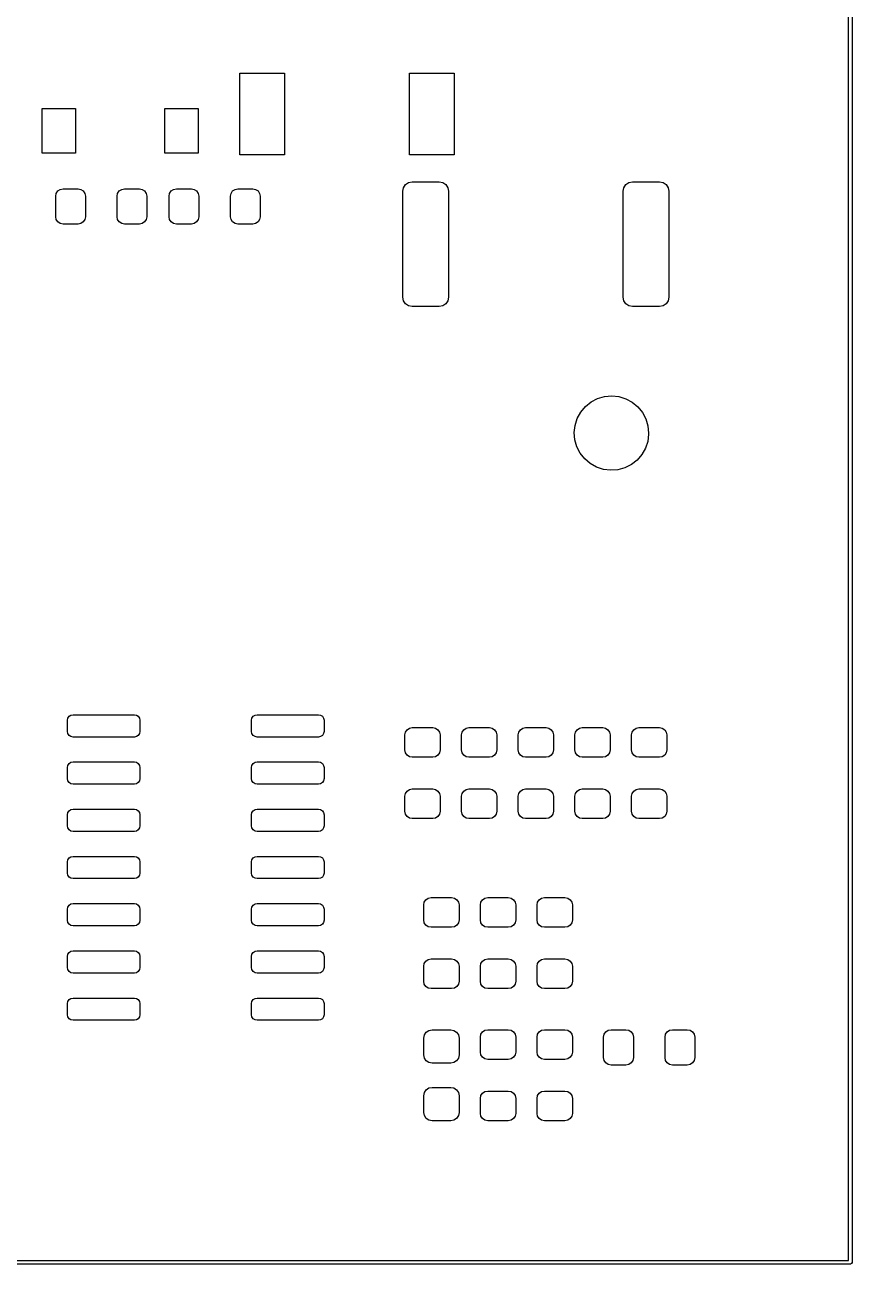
# Model space of a CAD drawing. Extents: x 70 to 170, y -130 to -60.
# Drawn here: x 147.8 to 170.05, y -130.05 to -96.71 of the extents above; entities that cross this region are included whole.
import ezdxf

# ---------------------------------------------------------------- set-up
doc = ezdxf.new("R2010")
doc.units = 0
doc.layers.add('BLACK', color=7, linetype='CONTINUOUS')

msp = doc.modelspace()

# ---------------------------------------------------------------- linework, layer by layer
at = {"layer": 'BLACK', "linetype": 'CONTINUOUS'}
for p, q in [((170.05, -60), (170.05, -130)), ((169.95, -129.95), (169.95, -60.05)), ((153.585, -100.213), (153.585, -98.013)), ((153.585, -98.013), (154.785, -98.013)), ((154.785, -98.013), (154.785, -100.213)), ((158.145, -100.213), (158.145, -98.013)), ((158.145, -98.013), (159.345, -98.013)), ((159.345, -98.013), (159.345, -100.213)), ((148.268, -100.168), (148.268, -98.968)), ((148.268, -98.968), (149.168, -98.968)), ((149.168, -98.968), (149.168, -100.168)), ((151.568, -100.168), (151.568, -98.968)), ((151.568, -98.968), (152.468, -98.968)), ((152.468, -98.968), (152.468, -100.168)), ((149.168, -100.168), (148.268, -100.168)), ((152.468, -100.168), (151.568, -100.168)), ((154.785, -100.213), (153.585, -100.213)), ((159.345, -100.213), (158.145, -100.213)), ((158.042, -101.014), (158.123, -100.96)), ((158.123, -100.96), (158.219, -100.941)), ((158.219, -100.941), (158.944, -100.941)), ((158.944, -100.941), (159.04, -100.96)), ((159.04, -100.96), (159.121, -101.014)), ((163.967, -101.014), (164.048, -100.96)), ((164.048, -100.96), (164.144, -100.941)), ((164.144, -100.941), (164.869, -100.941)), ((164.869, -100.941), (164.965, -100.96)), ((164.965, -100.96), (165.046, -101.014)), ((148.635, -101.325), (148.65, -101.248)), ((148.635, -101.875), (148.635, -101.325)), ((148.65, -101.248), (148.694, -101.184)), ((148.694, -101.184), (148.758, -101.14)), ((148.758, -101.14), (148.835, -101.125)), ((148.835, -101.125), (149.235, -101.125)), ((149.235, -101.125), (149.312, -101.14)), ((149.312, -101.14), (149.376, -101.184)), ((149.376, -101.184), (149.42, -101.248)), ((149.42, -101.248), (149.435, -101.325)), ((149.435, -101.325), (149.435, -101.875)), ((150.285, -101.325), (150.3, -101.248)), ((150.285, -101.875), (150.285, -101.325)), ((150.3, -101.248), (150.344, -101.184)), ((150.344, -101.184), (150.408, -101.14)), ((150.408, -101.14), (150.485, -101.125)), ((150.485, -101.125), (150.885, -101.125)), ((150.885, -101.125), (150.962, -101.14)), ((150.962, -101.14), (151.026, -101.184)), ((151.026, -101.184), (151.07, -101.248)), ((151.07, -101.248), (151.085, -101.325)), ((151.085, -101.325), (151.085, -101.875)), ((151.683, -101.325), (151.698, -101.248)), ((151.683, -101.875), (151.683, -101.325)), ((151.698, -101.248), (151.742, -101.184)), ((151.742, -101.184), (151.806, -101.14)), ((151.806, -101.14), (151.883, -101.125)), ((151.883, -101.125), (152.283, -101.125)), ((152.283, -101.125), (152.36, -101.14)), ((152.36, -101.14), (152.424, -101.184)), ((152.424, -101.184), (152.468, -101.248)), ((152.468, -101.248), (152.483, -101.325)), ((152.483, -101.325), (152.483, -101.875)), ((153.333, -101.325), (153.348, -101.248)), ((153.333, -101.875), (153.333, -101.325)), ((153.348, -101.248), (153.392, -101.184)), ((153.392, -101.184), (153.456, -101.14)), ((153.456, -101.14), (153.533, -101.125)), ((153.533, -101.125), (153.933, -101.125)), ((153.933, -101.125), (154.01, -101.14)), ((154.01, -101.14), (154.074, -101.184)), ((154.074, -101.184), (154.118, -101.248)), ((154.118, -101.248), (154.133, -101.325)), ((154.133, -101.325), (154.133, -101.875)), ((157.969, -101.191), (157.988, -101.095)), ((157.969, -104.041), (157.969, -101.191)), ((157.988, -101.095), (158.042, -101.014)), ((159.121, -101.014), (159.175, -101.095)), ((159.175, -101.095), (159.194, -101.191)), ((159.194, -101.191), (159.194, -104.041)), ((163.894, -101.191), (163.913, -101.095)), ((163.894, -104.041), (163.894, -101.191)), ((163.913, -101.095), (163.967, -101.014)), ((165.046, -101.014), (165.1, -101.095)), ((165.1, -101.095), (165.119, -101.191)), ((165.119, -101.191), (165.119, -104.041)), ((148.65, -101.952), (148.635, -101.875)), ((148.694, -102.016), (148.65, -101.952)), ((149.42, -101.952), (149.376, -102.016)), ((149.435, -101.875), (149.42, -101.952)), ((150.3, -101.952), (150.285, -101.875)), ((150.344, -102.016), (150.3, -101.952)), ((151.07, -101.952), (151.026, -102.016)), ((151.085, -101.875), (151.07, -101.952)), ((151.698, -101.952), (151.683, -101.875)), ((151.742, -102.016), (151.698, -101.952)), ((152.468, -101.952), (152.424, -102.016)), ((152.483, -101.875), (152.468, -101.952)), ((153.348, -101.952), (153.333, -101.875)), ((153.392, -102.016), (153.348, -101.952)), ((154.118, -101.952), (154.074, -102.016)), ((154.133, -101.875), (154.118, -101.952)), ((148.758, -102.06), (148.694, -102.016)), ((148.835, -102.075), (148.758, -102.06)), ((149.235, -102.075), (148.835, -102.075)), ((149.312, -102.06), (149.235, -102.075)), ((149.376, -102.016), (149.312, -102.06)), ((150.408, -102.06), (150.344, -102.016)), ((150.485, -102.075), (150.408, -102.06)), ((150.885, -102.075), (150.485, -102.075)), ((150.962, -102.06), (150.885, -102.075)), ((151.026, -102.016), (150.962, -102.06)), ((151.806, -102.06), (151.742, -102.016)), ((151.883, -102.075), (151.806, -102.06)), ((152.283, -102.075), (151.883, -102.075)), ((152.36, -102.06), (152.283, -102.075)), ((152.424, -102.016), (152.36, -102.06)), ((153.456, -102.06), (153.392, -102.016)), ((153.533, -102.075), (153.456, -102.06)), ((153.933, -102.075), (153.533, -102.075)), ((154.01, -102.06), (153.933, -102.075)), ((154.074, -102.016), (154.01, -102.06)), ((157.988, -104.137), (157.969, -104.041)), ((158.042, -104.218), (157.988, -104.137)), ((158.123, -104.272), (158.042, -104.218)), ((158.219, -104.291), (158.123, -104.272)), ((158.944, -104.291), (158.219, -104.291)), ((159.04, -104.272), (158.944, -104.291)), ((159.121, -104.218), (159.04, -104.272)), ((159.175, -104.137), (159.121, -104.218)), ((159.194, -104.041), (159.175, -104.137)), ((163.913, -104.137), (163.894, -104.041)), ((163.967, -104.218), (163.913, -104.137)), ((164.048, -104.272), (163.967, -104.218)), ((164.144, -104.291), (164.048, -104.272)), ((164.869, -104.291), (164.144, -104.291)), ((164.965, -104.272), (164.869, -104.291)), ((165.046, -104.218), (164.965, -104.272)), ((165.1, -104.137), (165.046, -104.218)), ((165.119, -104.041), (165.1, -104.137)), ((162.751, -107.131), (162.876, -106.982)), ((162.876, -106.982), (163.028, -106.859)), ((163.028, -106.859), (163.201, -106.769)), ((163.201, -106.769), (163.389, -106.714)), ((163.389, -106.714), (163.583, -106.696)), ((163.583, -106.696), (163.777, -106.716)), ((163.777, -106.716), (163.964, -106.774)), ((163.964, -106.774), (164.135, -106.867)), ((164.135, -106.867), (164.286, -106.991)), ((164.286, -106.991), (164.409, -107.143)), ((162.598, -107.488), (162.657, -107.302)), ((162.657, -107.302), (162.751, -107.131)), ((164.409, -107.143), (164.501, -107.315)), ((164.501, -107.315), (164.557, -107.502)), ((162.576, -107.682), (162.598, -107.488)), ((164.557, -107.502), (164.576, -107.696)), ((162.592, -107.877), (162.576, -107.682)), ((162.646, -108.064), (162.592, -107.877)), ((164.551, -107.918), (164.49, -108.103)), ((164.576, -107.724), (164.551, -107.918)), ((164.576, -107.696), (164.576, -107.724)), ((162.735, -108.238), (162.646, -108.064)), ((162.857, -108.391), (162.735, -108.238)), ((164.393, -108.272), (164.266, -108.42)), ((164.49, -108.103), (164.393, -108.272)), ((163.005, -108.517), (162.857, -108.391)), ((163.176, -108.612), (163.005, -108.517)), ((163.361, -108.673), (163.176, -108.612)), ((163.555, -108.696), (163.361, -108.673)), ((163.938, -108.628), (163.75, -108.681)), ((164.112, -108.54), (163.938, -108.628)), ((164.266, -108.42), (164.112, -108.54)), ((163.75, -108.681), (163.555, -108.696)), ((148.961, -115.363), (148.994, -115.314)), ((148.994, -115.314), (149.043, -115.281)), ((149.043, -115.281), (149.1, -115.27)), ((149.1, -115.27), (150.75, -115.27)), ((150.75, -115.27), (150.807, -115.281)), ((150.807, -115.281), (150.856, -115.314)), ((150.856, -115.314), (150.889, -115.363)), ((153.911, -115.363), (153.944, -115.314)), ((153.944, -115.314), (153.993, -115.281)), ((153.993, -115.281), (154.05, -115.27)), ((154.05, -115.27), (155.7, -115.27)), ((155.7, -115.27), (155.757, -115.281)), ((155.757, -115.281), (155.806, -115.314)), ((155.806, -115.314), (155.839, -115.363)), ((148.95, -115.42), (148.961, -115.363)), ((148.95, -115.72), (148.95, -115.42)), ((150.889, -115.363), (150.9, -115.42)), ((150.9, -115.42), (150.9, -115.72)), ((153.9, -115.42), (153.911, -115.363)), ((153.9, -115.72), (153.9, -115.42)), ((155.839, -115.363), (155.85, -115.42)), ((155.85, -115.42), (155.85, -115.72)), ((158.036, -115.738), (158.08, -115.674)), ((158.08, -115.674), (158.144, -115.63)), ((158.144, -115.63), (158.221, -115.615)), ((158.221, -115.615), (158.771, -115.615)), ((158.771, -115.615), (158.848, -115.63)), ((158.848, -115.63), (158.912, -115.674)), ((158.912, -115.674), (158.956, -115.738)), ((159.56, -115.738), (159.604, -115.674)), ((159.604, -115.674), (159.668, -115.63)), ((159.668, -115.63), (159.745, -115.615)), ((159.745, -115.615), (160.295, -115.615)), ((160.295, -115.615), (160.372, -115.63)), ((160.372, -115.63), (160.436, -115.674)), ((160.436, -115.674), (160.48, -115.738)), ((161.084, -115.738), (161.128, -115.674)), ((161.128, -115.674), (161.192, -115.63)), ((161.192, -115.63), (161.269, -115.615)), ((161.269, -115.615), (161.819, -115.615)), ((161.819, -115.615), (161.896, -115.63)), ((161.896, -115.63), (161.96, -115.674)), ((161.96, -115.674), (162.004, -115.738)), ((162.608, -115.738), (162.652, -115.674)), ((162.652, -115.674), (162.716, -115.63)), ((162.716, -115.63), (162.793, -115.615)), ((162.793, -115.615), (163.343, -115.615)), ((163.343, -115.615), (163.42, -115.63)), ((163.42, -115.63), (163.484, -115.674)), ((163.484, -115.674), (163.528, -115.738)), ((164.132, -115.738), (164.176, -115.674)), ((164.176, -115.674), (164.24, -115.63)), ((164.24, -115.63), (164.317, -115.615)), ((164.317, -115.615), (164.867, -115.615)), ((164.867, -115.615), (164.944, -115.63)), ((164.944, -115.63), (165.008, -115.674)), ((165.008, -115.674), (165.052, -115.738)), ((148.961, -115.777), (148.95, -115.72)), ((148.994, -115.826), (148.961, -115.777)), ((149.043, -115.859), (148.994, -115.826)), ((149.1, -115.87), (149.043, -115.859)), ((150.75, -115.87), (149.1, -115.87)), ((150.807, -115.859), (150.75, -115.87)), ((150.856, -115.826), (150.807, -115.859)), ((150.889, -115.777), (150.856, -115.826)), ((150.9, -115.72), (150.889, -115.777)), ((153.911, -115.777), (153.9, -115.72)), ((153.944, -115.826), (153.911, -115.777)), ((153.993, -115.859), (153.944, -115.826)), ((154.05, -115.87), (153.993, -115.859)), ((155.7, -115.87), (154.05, -115.87)), ((155.757, -115.859), (155.7, -115.87)), ((155.806, -115.826), (155.757, -115.859)), ((155.839, -115.777), (155.806, -115.826)), ((155.85, -115.72), (155.839, -115.777)), ((158.021, -115.815), (158.036, -115.738)), ((158.021, -116.215), (158.021, -115.815)), ((158.956, -115.738), (158.971, -115.815)), ((158.971, -115.815), (158.971, -116.215)), ((159.545, -115.815), (159.56, -115.738)), ((159.545, -116.215), (159.545, -115.815)), ((160.48, -115.738), (160.495, -115.815)), ((160.495, -115.815), (160.495, -116.215)), ((161.069, -115.815), (161.084, -115.738)), ((161.069, -116.215), (161.069, -115.815)), ((162.004, -115.738), (162.019, -115.815)), ((162.019, -115.815), (162.019, -116.215)), ((162.593, -115.815), (162.608, -115.738)), ((162.593, -116.215), (162.593, -115.815)), ((163.528, -115.738), (163.543, -115.815)), ((163.543, -115.815), (163.543, -116.215)), ((164.117, -115.815), (164.132, -115.738)), ((164.117, -116.215), (164.117, -115.815)), ((165.052, -115.738), (165.067, -115.815)), ((165.067, -115.815), (165.067, -116.215)), ((158.036, -116.292), (158.021, -116.215)), ((158.08, -116.356), (158.036, -116.292)), ((158.956, -116.292), (158.912, -116.356)), ((158.971, -116.215), (158.956, -116.292)), ((159.56, -116.292), (159.545, -116.215)), ((159.604, -116.356), (159.56, -116.292)), ((160.48, -116.292), (160.436, -116.356)), ((160.495, -116.215), (160.48, -116.292)), ((161.084, -116.292), (161.069, -116.215)), ((161.128, -116.356), (161.084, -116.292)), ((162.004, -116.292), (161.96, -116.356)), ((162.019, -116.215), (162.004, -116.292)), ((162.608, -116.292), (162.593, -116.215)), ((162.652, -116.356), (162.608, -116.292)), ((163.528, -116.292), (163.484, -116.356)), ((163.543, -116.215), (163.528, -116.292)), ((164.132, -116.292), (164.117, -116.215)), ((164.176, -116.356), (164.132, -116.292)), ((165.052, -116.292), (165.008, -116.356)), ((165.067, -116.215), (165.052, -116.292)), ((148.95, -116.69), (148.961, -116.633)), ((148.961, -116.633), (148.994, -116.584)), ((148.994, -116.584), (149.043, -116.551)), ((149.043, -116.551), (149.1, -116.54)), ((149.1, -116.54), (150.75, -116.54)), ((150.75, -116.54), (150.807, -116.551)), ((150.807, -116.551), (150.856, -116.584)), ((150.856, -116.584), (150.889, -116.633)), ((150.889, -116.633), (150.9, -116.69)), ((153.9, -116.69), (153.911, -116.633)), ((153.911, -116.633), (153.944, -116.584)), ((153.944, -116.584), (153.993, -116.551)), ((153.993, -116.551), (154.05, -116.54)), ((154.05, -116.54), (155.7, -116.54)), ((155.7, -116.54), (155.757, -116.551)), ((155.757, -116.551), (155.806, -116.584)), ((155.806, -116.584), (155.839, -116.633)), ((155.839, -116.633), (155.85, -116.69)), ((158.144, -116.4), (158.08, -116.356)), ((158.221, -116.415), (158.144, -116.4)), ((158.771, -116.415), (158.221, -116.415)), ((158.848, -116.4), (158.771, -116.415)), ((158.912, -116.356), (158.848, -116.4)), ((159.668, -116.4), (159.604, -116.356)), ((159.745, -116.415), (159.668, -116.4)), ((160.295, -116.415), (159.745, -116.415)), ((160.372, -116.4), (160.295, -116.415)), ((160.436, -116.356), (160.372, -116.4)), ((161.192, -116.4), (161.128, -116.356)), ((161.269, -116.415), (161.192, -116.4)), ((161.819, -116.415), (161.269, -116.415)), ((161.896, -116.4), (161.819, -116.415)), ((161.96, -116.356), (161.896, -116.4)), ((162.716, -116.4), (162.652, -116.356)), ((162.793, -116.415), (162.716, -116.4)), ((163.343, -116.415), (162.793, -116.415)), ((163.42, -116.4), (163.343, -116.415)), ((163.484, -116.356), (163.42, -116.4)), ((164.24, -116.4), (164.176, -116.356)), ((164.317, -116.415), (164.24, -116.4)), ((164.867, -116.415), (164.317, -116.415)), ((164.944, -116.4), (164.867, -116.415)), ((165.008, -116.356), (164.944, -116.4)), ((148.95, -116.99), (148.95, -116.69)), ((148.961, -117.047), (148.95, -116.99)), ((150.9, -116.99), (150.889, -117.047)), ((150.9, -116.69), (150.9, -116.99)), ((153.9, -116.99), (153.9, -116.69)), ((153.911, -117.047), (153.9, -116.99)), ((155.85, -116.99), (155.839, -117.047)), ((155.85, -116.69), (155.85, -116.99)), ((148.994, -117.096), (148.961, -117.047)), ((149.043, -117.129), (148.994, -117.096)), ((149.1, -117.14), (149.043, -117.129)), ((150.75, -117.14), (149.1, -117.14)), ((150.807, -117.129), (150.75, -117.14)), ((150.856, -117.096), (150.807, -117.129)), ((150.889, -117.047), (150.856, -117.096)), ((153.944, -117.096), (153.911, -117.047)), ((153.993, -117.129), (153.944, -117.096)), ((154.05, -117.14), (153.993, -117.129)), ((155.7, -117.14), (154.05, -117.14)), ((155.757, -117.129), (155.7, -117.14)), ((155.806, -117.096), (155.757, -117.129)), ((155.839, -117.047), (155.806, -117.096)), ((158.036, -117.388), (158.08, -117.324)), ((158.08, -117.324), (158.144, -117.28)), ((158.144, -117.28), (158.221, -117.265)), ((158.221, -117.265), (158.771, -117.265)), ((158.771, -117.265), (158.848, -117.28)), ((158.848, -117.28), (158.912, -117.324)), ((158.912, -117.324), (158.956, -117.388)), ((159.56, -117.388), (159.604, -117.324)), ((159.604, -117.324), (159.668, -117.28)), ((159.668, -117.28), (159.745, -117.265)), ((159.745, -117.265), (160.295, -117.265)), ((160.295, -117.265), (160.372, -117.28)), ((160.372, -117.28), (160.436, -117.324)), ((160.436, -117.324), (160.48, -117.388)), ((161.084, -117.388), (161.128, -117.324)), ((161.128, -117.324), (161.192, -117.28)), ((161.192, -117.28), (161.269, -117.265)), ((161.269, -117.265), (161.819, -117.265)), ((161.819, -117.265), (161.896, -117.28)), ((161.896, -117.28), (161.96, -117.324)), ((161.96, -117.324), (162.004, -117.388)), ((162.608, -117.388), (162.652, -117.324)), ((162.652, -117.324), (162.716, -117.28)), ((162.716, -117.28), (162.793, -117.265)), ((162.793, -117.265), (163.343, -117.265)), ((163.343, -117.265), (163.42, -117.28)), ((163.42, -117.28), (163.484, -117.324)), ((163.484, -117.324), (163.528, -117.388)), ((164.132, -117.388), (164.176, -117.324)), ((164.176, -117.324), (164.24, -117.28)), ((164.24, -117.28), (164.317, -117.265)), ((164.317, -117.265), (164.867, -117.265)), ((164.867, -117.265), (164.944, -117.28)), ((164.944, -117.28), (165.008, -117.324)), ((165.008, -117.324), (165.052, -117.388)), ((158.021, -117.465), (158.036, -117.388)), ((158.021, -117.865), (158.021, -117.465)), ((158.956, -117.388), (158.971, -117.465)), ((158.971, -117.465), (158.971, -117.865)), ((159.545, -117.465), (159.56, -117.388)), ((159.545, -117.865), (159.545, -117.465)), ((160.48, -117.388), (160.495, -117.465)), ((160.495, -117.465), (160.495, -117.865)), ((161.069, -117.465), (161.084, -117.388)), ((161.069, -117.865), (161.069, -117.465)), ((162.004, -117.388), (162.019, -117.465)), ((162.019, -117.465), (162.019, -117.865)), ((162.593, -117.465), (162.608, -117.388)), ((162.593, -117.865), (162.593, -117.465)), ((163.528, -117.388), (163.543, -117.465)), ((163.543, -117.465), (163.543, -117.865)), ((164.117, -117.465), (164.132, -117.388)), ((164.117, -117.865), (164.117, -117.465)), ((165.052, -117.388), (165.067, -117.465)), ((165.067, -117.465), (165.067, -117.865)), ((148.95, -117.96), (148.961, -117.903)), ((148.95, -118.26), (148.95, -117.96)), ((148.961, -117.903), (148.994, -117.854)), ((148.994, -117.854), (149.043, -117.821)), ((149.043, -117.821), (149.1, -117.81)), ((149.1, -117.81), (150.75, -117.81)), ((150.75, -117.81), (150.807, -117.821)), ((150.807, -117.821), (150.856, -117.854)), ((150.856, -117.854), (150.889, -117.903)), ((150.889, -117.903), (150.9, -117.96)), ((150.9, -117.96), (150.9, -118.26)), ((153.9, -117.96), (153.911, -117.903)), ((153.9, -118.26), (153.9, -117.96)), ((153.911, -117.903), (153.944, -117.854)), ((153.944, -117.854), (153.993, -117.821)), ((153.993, -117.821), (154.05, -117.81)), ((154.05, -117.81), (155.7, -117.81)), ((155.7, -117.81), (155.757, -117.821)), ((155.757, -117.821), (155.806, -117.854)), ((155.806, -117.854), (155.839, -117.903)), ((155.839, -117.903), (155.85, -117.96)), ((155.85, -117.96), (155.85, -118.26)), ((158.036, -117.942), (158.021, -117.865)), ((158.08, -118.006), (158.036, -117.942)), ((158.144, -118.05), (158.08, -118.006)), ((158.912, -118.006), (158.848, -118.05)), ((158.956, -117.942), (158.912, -118.006)), ((158.971, -117.865), (158.956, -117.942)), ((159.56, -117.942), (159.545, -117.865)), ((159.604, -118.006), (159.56, -117.942)), ((159.668, -118.05), (159.604, -118.006)), ((160.436, -118.006), (160.372, -118.05)), ((160.48, -117.942), (160.436, -118.006)), ((160.495, -117.865), (160.48, -117.942)), ((161.084, -117.942), (161.069, -117.865)), ((161.128, -118.006), (161.084, -117.942)), ((161.192, -118.05), (161.128, -118.006)), ((161.96, -118.006), (161.896, -118.05)), ((162.004, -117.942), (161.96, -118.006)), ((162.019, -117.865), (162.004, -117.942)), ((162.608, -117.942), (162.593, -117.865)), ((162.652, -118.006), (162.608, -117.942)), ((162.716, -118.05), (162.652, -118.006)), ((163.484, -118.006), (163.42, -118.05)), ((163.528, -117.942), (163.484, -118.006)), ((163.543, -117.865), (163.528, -117.942)), ((164.132, -117.942), (164.117, -117.865)), ((164.176, -118.006), (164.132, -117.942)), ((164.24, -118.05), (164.176, -118.006)), ((165.008, -118.006), (164.944, -118.05)), ((165.052, -117.942), (165.008, -118.006)), ((165.067, -117.865), (165.052, -117.942)), ((148.961, -118.317), (148.95, -118.26)), ((148.994, -118.366), (148.961, -118.317)), ((150.889, -118.317), (150.856, -118.366)), ((150.9, -118.26), (150.889, -118.317)), ((153.911, -118.317), (153.9, -118.26)), ((153.944, -118.366), (153.911, -118.317)), ((155.839, -118.317), (155.806, -118.366)), ((155.85, -118.26), (155.839, -118.317)), ((158.221, -118.065), (158.144, -118.05)), ((158.771, -118.065), (158.221, -118.065)), ((158.848, -118.05), (158.771, -118.065)), ((159.745, -118.065), (159.668, -118.05)), ((160.295, -118.065), (159.745, -118.065)), ((160.372, -118.05), (160.295, -118.065)), ((161.269, -118.065), (161.192, -118.05)), ((161.819, -118.065), (161.269, -118.065)), ((161.896, -118.05), (161.819, -118.065)), ((162.793, -118.065), (162.716, -118.05)), ((163.343, -118.065), (162.793, -118.065)), ((163.42, -118.05), (163.343, -118.065)), ((164.317, -118.065), (164.24, -118.05)), ((164.867, -118.065), (164.317, -118.065)), ((164.944, -118.05), (164.867, -118.065)), ((149.043, -118.399), (148.994, -118.366)), ((149.1, -118.41), (149.043, -118.399)), ((150.75, -118.41), (149.1, -118.41)), ((150.807, -118.399), (150.75, -118.41)), ((150.856, -118.366), (150.807, -118.399)), ((153.993, -118.399), (153.944, -118.366)), ((154.05, -118.41), (153.993, -118.399)), ((155.7, -118.41), (154.05, -118.41)), ((155.757, -118.399), (155.7, -118.41)), ((155.806, -118.366), (155.757, -118.399)), ((148.95, -119.23), (148.961, -119.173)), ((148.95, -119.53), (148.95, -119.23)), ((148.961, -119.173), (148.994, -119.124)), ((148.994, -119.124), (149.043, -119.091)), ((149.043, -119.091), (149.1, -119.08)), ((149.1, -119.08), (150.75, -119.08)), ((150.75, -119.08), (150.807, -119.091)), ((150.807, -119.091), (150.856, -119.124)), ((150.856, -119.124), (150.889, -119.173)), ((150.889, -119.173), (150.9, -119.23)), ((150.9, -119.23), (150.9, -119.53)), ((153.9, -119.23), (153.911, -119.173)), ((153.9, -119.53), (153.9, -119.23)), ((153.911, -119.173), (153.944, -119.124)), ((153.944, -119.124), (153.993, -119.091)), ((153.993, -119.091), (154.05, -119.08)), ((154.05, -119.08), (155.7, -119.08)), ((155.7, -119.08), (155.757, -119.091)), ((155.757, -119.091), (155.806, -119.124)), ((155.806, -119.124), (155.839, -119.173)), ((155.839, -119.173), (155.85, -119.23)), ((155.85, -119.23), (155.85, -119.53)), ((148.961, -119.587), (148.95, -119.53)), ((148.994, -119.636), (148.961, -119.587)), ((149.043, -119.669), (148.994, -119.636)), ((149.1, -119.68), (149.043, -119.669)), ((150.807, -119.669), (150.75, -119.68)), ((150.856, -119.636), (150.807, -119.669)), ((150.889, -119.587), (150.856, -119.636)), ((150.9, -119.53), (150.889, -119.587)), ((153.911, -119.587), (153.9, -119.53)), ((153.944, -119.636), (153.911, -119.587)), ((153.993, -119.669), (153.944, -119.636)), ((154.05, -119.68), (153.993, -119.669)), ((155.757, -119.669), (155.7, -119.68)), ((155.806, -119.636), (155.757, -119.669)), ((155.839, -119.587), (155.806, -119.636)), ((155.85, -119.53), (155.839, -119.587)), ((150.75, -119.68), (149.1, -119.68)), ((155.7, -119.68), (154.05, -119.68)), ((158.529, -120.387), (158.544, -120.31)), ((158.544, -120.31), (158.588, -120.246)), ((158.588, -120.246), (158.652, -120.202)), ((158.652, -120.202), (158.729, -120.187)), ((158.729, -120.187), (159.279, -120.187)), ((159.279, -120.187), (159.356, -120.202)), ((159.356, -120.202), (159.42, -120.246)), ((159.42, -120.246), (159.464, -120.31)), ((159.464, -120.31), (159.479, -120.387)), ((160.053, -120.387), (160.068, -120.31)), ((160.068, -120.31), (160.112, -120.246)), ((160.112, -120.246), (160.176, -120.202)), ((160.176, -120.202), (160.253, -120.187)), ((160.253, -120.187), (160.803, -120.187)), ((160.803, -120.187), (160.88, -120.202)), ((160.88, -120.202), (160.944, -120.246)), ((160.944, -120.246), (160.988, -120.31)), ((160.988, -120.31), (161.003, -120.387)), ((161.577, -120.387), (161.592, -120.31)), ((161.592, -120.31), (161.636, -120.246)), ((161.636, -120.246), (161.7, -120.202)), ((161.7, -120.202), (161.777, -120.187)), ((161.777, -120.187), (162.327, -120.187)), ((162.327, -120.187), (162.404, -120.202)), ((162.404, -120.202), (162.468, -120.246)), ((162.468, -120.246), (162.512, -120.31)), ((162.512, -120.31), (162.527, -120.387)), ((148.95, -120.5), (148.961, -120.443)), ((148.95, -120.8), (148.95, -120.5)), ((148.961, -120.443), (148.994, -120.394)), ((148.994, -120.394), (149.043, -120.361)), ((149.043, -120.361), (149.1, -120.35)), ((149.1, -120.35), (150.75, -120.35)), ((150.75, -120.35), (150.807, -120.361)), ((150.807, -120.361), (150.856, -120.394)), ((150.856, -120.394), (150.889, -120.443)), ((150.889, -120.443), (150.9, -120.5)), ((150.9, -120.5), (150.9, -120.8)), ((153.9, -120.5), (153.911, -120.443)), ((153.9, -120.8), (153.9, -120.5)), ((153.911, -120.443), (153.944, -120.394)), ((153.944, -120.394), (153.993, -120.361)), ((153.993, -120.361), (154.05, -120.35)), ((154.05, -120.35), (155.7, -120.35)), ((155.7, -120.35), (155.757, -120.361)), ((155.757, -120.361), (155.806, -120.394)), ((155.806, -120.394), (155.839, -120.443)), ((155.839, -120.443), (155.85, -120.5)), ((155.85, -120.5), (155.85, -120.8)), ((158.529, -120.787), (158.529, -120.387)), ((159.479, -120.387), (159.479, -120.787)), ((160.053, -120.787), (160.053, -120.387)), ((161.003, -120.387), (161.003, -120.787)), ((161.577, -120.787), (161.577, -120.387)), ((162.527, -120.387), (162.527, -120.787)), ((148.961, -120.857), (148.95, -120.8)), ((148.994, -120.906), (148.961, -120.857)), ((149.043, -120.939), (148.994, -120.906)), ((149.1, -120.95), (149.043, -120.939)), ((150.75, -120.95), (149.1, -120.95)), ((150.807, -120.939), (150.75, -120.95)), ((150.856, -120.906), (150.807, -120.939)), ((150.889, -120.857), (150.856, -120.906)), ((150.9, -120.8), (150.889, -120.857)), ((153.911, -120.857), (153.9, -120.8)), ((153.944, -120.906), (153.911, -120.857)), ((153.993, -120.939), (153.944, -120.906)), ((154.05, -120.95), (153.993, -120.939)), ((155.7, -120.95), (154.05, -120.95)), ((155.757, -120.939), (155.7, -120.95)), ((155.806, -120.906), (155.757, -120.939)), ((155.839, -120.857), (155.806, -120.906)), ((155.85, -120.8), (155.839, -120.857)), ((158.544, -120.864), (158.529, -120.787)), ((158.588, -120.928), (158.544, -120.864)), ((158.652, -120.972), (158.588, -120.928)), ((158.729, -120.987), (158.652, -120.972)), ((159.279, -120.987), (158.729, -120.987)), ((159.356, -120.972), (159.279, -120.987)), ((159.42, -120.928), (159.356, -120.972)), ((159.464, -120.864), (159.42, -120.928)), ((159.479, -120.787), (159.464, -120.864)), ((160.068, -120.864), (160.053, -120.787)), ((160.112, -120.928), (160.068, -120.864)), ((160.176, -120.972), (160.112, -120.928)), ((160.253, -120.987), (160.176, -120.972)), ((160.803, -120.987), (160.253, -120.987)), ((160.88, -120.972), (160.803, -120.987)), ((160.944, -120.928), (160.88, -120.972)), ((160.988, -120.864), (160.944, -120.928)), ((161.003, -120.787), (160.988, -120.864)), ((161.592, -120.864), (161.577, -120.787)), ((161.636, -120.928), (161.592, -120.864)), ((161.7, -120.972), (161.636, -120.928)), ((161.777, -120.987), (161.7, -120.972)), ((162.327, -120.987), (161.777, -120.987)), ((162.404, -120.972), (162.327, -120.987)), ((162.468, -120.928), (162.404, -120.972)), ((162.512, -120.864), (162.468, -120.928)), ((162.527, -120.787), (162.512, -120.864)), ((148.961, -121.713), (148.994, -121.664)), ((148.994, -121.664), (149.043, -121.631)), ((149.043, -121.631), (149.1, -121.62)), ((149.1, -121.62), (150.75, -121.62)), ((150.75, -121.62), (150.807, -121.631)), ((150.807, -121.631), (150.856, -121.664)), ((150.856, -121.664), (150.889, -121.713)), ((153.911, -121.713), (153.944, -121.664)), ((153.944, -121.664), (153.993, -121.631)), ((153.993, -121.631), (154.05, -121.62)), ((154.05, -121.62), (155.7, -121.62)), ((155.7, -121.62), (155.757, -121.631)), ((155.757, -121.631), (155.806, -121.664)), ((155.806, -121.664), (155.839, -121.713)), ((148.95, -121.77), (148.961, -121.713)), ((148.95, -122.07), (148.95, -121.77)), ((150.889, -121.713), (150.9, -121.77)), ((150.9, -121.77), (150.9, -122.07)), ((153.9, -121.77), (153.911, -121.713)), ((153.9, -122.07), (153.9, -121.77)), ((155.839, -121.713), (155.85, -121.77)), ((155.85, -121.77), (155.85, -122.07)), ((158.529, -122.037), (158.544, -121.96)), ((158.544, -121.96), (158.588, -121.896)), ((158.588, -121.896), (158.652, -121.852)), ((158.652, -121.852), (158.729, -121.837)), ((158.729, -121.837), (159.279, -121.837)), ((159.279, -121.837), (159.356, -121.852)), ((159.356, -121.852), (159.42, -121.896)), ((159.42, -121.896), (159.464, -121.96)), ((159.464, -121.96), (159.479, -122.037)), ((160.053, -122.037), (160.068, -121.96)), ((160.068, -121.96), (160.112, -121.896)), ((160.112, -121.896), (160.176, -121.852)), ((160.176, -121.852), (160.253, -121.837)), ((160.253, -121.837), (160.803, -121.837)), ((160.803, -121.837), (160.88, -121.852)), ((160.88, -121.852), (160.944, -121.896)), ((160.944, -121.896), (160.988, -121.96)), ((160.988, -121.96), (161.003, -122.037)), ((161.577, -122.037), (161.592, -121.96)), ((161.592, -121.96), (161.636, -121.896)), ((161.636, -121.896), (161.7, -121.852)), ((161.7, -121.852), (161.777, -121.837)), ((161.777, -121.837), (162.327, -121.837)), ((162.327, -121.837), (162.404, -121.852)), ((162.404, -121.852), (162.468, -121.896)), ((162.468, -121.896), (162.512, -121.96)), ((162.512, -121.96), (162.527, -122.037)), ((148.961, -122.127), (148.95, -122.07)), ((148.994, -122.176), (148.961, -122.127)), ((149.043, -122.209), (148.994, -122.176)), ((149.1, -122.22), (149.043, -122.209)), ((150.75, -122.22), (149.1, -122.22)), ((150.807, -122.209), (150.75, -122.22)), ((150.856, -122.176), (150.807, -122.209)), ((150.889, -122.127), (150.856, -122.176)), ((150.9, -122.07), (150.889, -122.127)), ((153.911, -122.127), (153.9, -122.07)), ((153.944, -122.176), (153.911, -122.127)), ((153.993, -122.209), (153.944, -122.176)), ((154.05, -122.22), (153.993, -122.209)), ((155.7, -122.22), (154.05, -122.22)), ((155.757, -122.209), (155.7, -122.22)), ((155.806, -122.176), (155.757, -122.209)), ((155.839, -122.127), (155.806, -122.176)), ((155.85, -122.07), (155.839, -122.127)), ((158.529, -122.437), (158.529, -122.037)), ((159.479, -122.037), (159.479, -122.437)), ((160.053, -122.437), (160.053, -122.037)), ((161.003, -122.037), (161.003, -122.437)), ((161.577, -122.437), (161.577, -122.037)), ((162.527, -122.037), (162.527, -122.437)), ((158.544, -122.514), (158.529, -122.437)), ((158.588, -122.578), (158.544, -122.514)), ((158.652, -122.622), (158.588, -122.578)), ((158.729, -122.637), (158.652, -122.622)), ((159.279, -122.637), (158.729, -122.637)), ((159.356, -122.622), (159.279, -122.637)), ((159.42, -122.578), (159.356, -122.622)), ((159.464, -122.514), (159.42, -122.578)), ((159.479, -122.437), (159.464, -122.514)), ((160.068, -122.514), (160.053, -122.437)), ((160.112, -122.578), (160.068, -122.514)), ((160.176, -122.622), (160.112, -122.578)), ((160.253, -122.637), (160.176, -122.622)), ((160.803, -122.637), (160.253, -122.637)), ((160.88, -122.622), (160.803, -122.637)), ((160.944, -122.578), (160.88, -122.622)), ((160.988, -122.514), (160.944, -122.578)), ((161.003, -122.437), (160.988, -122.514)), ((161.592, -122.514), (161.577, -122.437)), ((161.636, -122.578), (161.592, -122.514)), ((161.7, -122.622), (161.636, -122.578)), ((161.777, -122.637), (161.7, -122.622)), ((162.327, -122.637), (161.777, -122.637)), ((162.404, -122.622), (162.327, -122.637)), ((162.468, -122.578), (162.404, -122.622)), ((162.512, -122.514), (162.468, -122.578)), ((162.527, -122.437), (162.512, -122.514)), ((148.95, -123.04), (148.961, -122.983)), ((148.961, -122.983), (148.994, -122.934)), ((148.994, -122.934), (149.043, -122.901)), ((149.043, -122.901), (149.1, -122.89)), ((149.1, -122.89), (150.75, -122.89)), ((150.75, -122.89), (150.807, -122.901)), ((150.807, -122.901), (150.856, -122.934)), ((150.856, -122.934), (150.889, -122.983)), ((150.889, -122.983), (150.9, -123.04)), ((153.9, -123.04), (153.911, -122.983)), ((153.911, -122.983), (153.944, -122.934)), ((153.944, -122.934), (153.993, -122.901)), ((153.993, -122.901), (154.05, -122.89)), ((154.05, -122.89), (155.7, -122.89)), ((155.7, -122.89), (155.757, -122.901)), ((155.757, -122.901), (155.806, -122.934)), ((155.806, -122.934), (155.839, -122.983)), ((155.839, -122.983), (155.85, -123.04)), ((148.95, -123.34), (148.95, -123.04)), ((148.961, -123.397), (148.95, -123.34)), ((150.9, -123.34), (150.889, -123.397)), ((150.9, -123.04), (150.9, -123.34)), ((153.9, -123.34), (153.9, -123.04)), ((153.911, -123.397), (153.9, -123.34)), ((155.85, -123.34), (155.839, -123.397)), ((155.85, -123.04), (155.85, -123.34)), ((148.994, -123.446), (148.961, -123.397)), ((149.043, -123.479), (148.994, -123.446)), ((149.1, -123.49), (149.043, -123.479)), ((150.75, -123.49), (149.1, -123.49)), ((150.807, -123.479), (150.75, -123.49)), ((150.856, -123.446), (150.807, -123.479)), ((150.889, -123.397), (150.856, -123.446)), ((153.944, -123.446), (153.911, -123.397)), ((153.993, -123.479), (153.944, -123.446)), ((154.05, -123.49), (153.993, -123.479)), ((155.7, -123.49), (154.05, -123.49)), ((155.757, -123.479), (155.7, -123.49)), ((155.806, -123.446), (155.757, -123.479)), ((155.839, -123.397), (155.806, -123.446)), ((158.529, -123.968), (158.546, -123.882)), ((158.529, -124.418), (158.529, -123.968)), ((158.546, -123.882), (158.595, -123.809)), ((158.595, -123.809), (158.668, -123.76)), ((158.668, -123.76), (158.754, -123.743)), ((158.754, -123.743), (159.254, -123.743)), ((159.254, -123.743), (159.34, -123.76)), ((159.34, -123.76), (159.413, -123.809)), ((159.413, -123.809), (159.462, -123.882)), ((159.462, -123.882), (159.479, -123.968)), ((159.479, -123.968), (159.479, -124.418)), ((160.053, -123.943), (160.068, -123.866)), ((160.053, -124.343), (160.053, -123.943)), ((160.068, -123.866), (160.112, -123.802)), ((160.112, -123.802), (160.176, -123.758)), ((160.176, -123.758), (160.253, -123.743)), ((160.253, -123.743), (160.803, -123.743)), ((160.803, -123.743), (160.88, -123.758)), ((160.88, -123.758), (160.944, -123.802)), ((160.944, -123.802), (160.988, -123.866)), ((160.988, -123.866), (161.003, -123.943)), ((161.003, -123.943), (161.003, -124.343)), ((161.577, -123.943), (161.592, -123.866)), ((161.577, -124.343), (161.577, -123.943)), ((161.592, -123.866), (161.636, -123.802)), ((161.636, -123.802), (161.7, -123.758)), ((161.7, -123.758), (161.777, -123.743)), ((161.777, -123.743), (162.327, -123.743)), ((162.327, -123.743), (162.404, -123.758)), ((162.404, -123.758), (162.468, -123.802)), ((162.468, -123.802), (162.512, -123.866)), ((162.512, -123.866), (162.527, -123.943)), ((162.527, -123.943), (162.527, -124.343)), ((163.367, -123.943), (163.382, -123.866)), ((163.367, -124.493), (163.367, -123.943)), ((163.382, -123.866), (163.426, -123.802)), ((163.426, -123.802), (163.49, -123.758)), ((163.49, -123.758), (163.567, -123.743)), ((163.567, -123.743), (163.967, -123.743)), ((163.967, -123.743), (164.044, -123.758)), ((164.044, -123.758), (164.108, -123.802)), ((164.108, -123.802), (164.152, -123.866)), ((164.152, -123.866), (164.167, -123.943)), ((164.167, -123.943), (164.167, -124.493)), ((165.017, -123.943), (165.032, -123.866)), ((165.017, -124.493), (165.017, -123.943)), ((165.032, -123.866), (165.076, -123.802)), ((165.076, -123.802), (165.14, -123.758)), ((165.14, -123.758), (165.217, -123.743)), ((165.217, -123.743), (165.617, -123.743)), ((165.617, -123.743), (165.694, -123.758)), ((165.694, -123.758), (165.758, -123.802)), ((165.758, -123.802), (165.802, -123.866)), ((165.802, -123.866), (165.817, -123.943)), ((165.817, -123.943), (165.817, -124.493)), ((160.068, -124.42), (160.053, -124.343)), ((161.003, -124.343), (160.988, -124.42)), ((161.592, -124.42), (161.577, -124.343)), ((162.527, -124.343), (162.512, -124.42)), ((158.546, -124.504), (158.529, -124.418)), ((158.595, -124.577), (158.546, -124.504)), ((158.668, -124.626), (158.595, -124.577)), ((158.754, -124.643), (158.668, -124.626)), ((159.254, -124.643), (158.754, -124.643)), ((159.34, -124.626), (159.254, -124.643)), ((159.413, -124.577), (159.34, -124.626)), ((159.462, -124.504), (159.413, -124.577)), ((159.479, -124.418), (159.462, -124.504)), ((160.112, -124.484), (160.068, -124.42)), ((160.176, -124.528), (160.112, -124.484)), ((160.253, -124.543), (160.176, -124.528)), ((160.803, -124.543), (160.253, -124.543)), ((160.88, -124.528), (160.803, -124.543)), ((160.944, -124.484), (160.88, -124.528)), ((160.988, -124.42), (160.944, -124.484)), ((161.636, -124.484), (161.592, -124.42)), ((161.7, -124.528), (161.636, -124.484)), ((161.777, -124.543), (161.7, -124.528)), ((162.327, -124.543), (161.777, -124.543)), ((162.404, -124.528), (162.327, -124.543)), ((162.468, -124.484), (162.404, -124.528)), ((162.512, -124.42), (162.468, -124.484)), ((163.382, -124.57), (163.367, -124.493)), ((163.426, -124.634), (163.382, -124.57)), ((163.49, -124.678), (163.426, -124.634)), ((164.108, -124.634), (164.044, -124.678)), ((164.152, -124.57), (164.108, -124.634)), ((164.167, -124.493), (164.152, -124.57)), ((165.032, -124.57), (165.017, -124.493)), ((165.076, -124.634), (165.032, -124.57)), ((165.14, -124.678), (165.076, -124.634)), ((165.758, -124.634), (165.694, -124.678)), ((165.802, -124.57), (165.758, -124.634)), ((165.817, -124.493), (165.802, -124.57)), ((163.567, -124.693), (163.49, -124.678)), ((163.967, -124.693), (163.567, -124.693)), ((164.044, -124.678), (163.967, -124.693)), ((165.217, -124.693), (165.14, -124.678)), ((165.617, -124.693), (165.217, -124.693)), ((165.694, -124.678), (165.617, -124.693)), ((158.595, -125.359), (158.668, -125.31)), ((158.668, -125.31), (158.754, -125.293)), ((158.754, -125.293), (159.254, -125.293)), ((159.254, -125.293), (159.34, -125.31)), ((159.34, -125.31), (159.413, -125.359)), ((158.529, -125.518), (158.546, -125.432)), ((158.529, -125.968), (158.529, -125.518)), ((158.546, -125.432), (158.595, -125.359)), ((159.413, -125.359), (159.462, -125.432)), ((159.462, -125.432), (159.479, -125.518)), ((159.479, -125.518), (159.479, -125.968)), ((160.053, -125.593), (160.068, -125.516)), ((160.053, -125.993), (160.053, -125.593)), ((160.068, -125.516), (160.112, -125.452)), ((160.112, -125.452), (160.176, -125.408)), ((160.176, -125.408), (160.253, -125.393)), ((160.253, -125.393), (160.803, -125.393)), ((160.803, -125.393), (160.88, -125.408)), ((160.88, -125.408), (160.944, -125.452)), ((160.944, -125.452), (160.988, -125.516)), ((160.988, -125.516), (161.003, -125.593)), ((161.003, -125.593), (161.003, -125.993)), ((161.577, -125.593), (161.592, -125.516)), ((161.577, -125.993), (161.577, -125.593)), ((161.592, -125.516), (161.636, -125.452)), ((161.636, -125.452), (161.7, -125.408)), ((161.7, -125.408), (161.777, -125.393)), ((161.777, -125.393), (162.327, -125.393)), ((162.327, -125.393), (162.404, -125.408)), ((162.404, -125.408), (162.468, -125.452)), ((162.468, -125.452), (162.512, -125.516)), ((162.512, -125.516), (162.527, -125.593)), ((162.527, -125.593), (162.527, -125.993)), ((158.546, -126.054), (158.529, -125.968)), ((159.479, -125.968), (159.462, -126.054)), ((160.068, -126.07), (160.053, -125.993)), ((161.003, -125.993), (160.988, -126.07)), ((161.592, -126.07), (161.577, -125.993)), ((162.527, -125.993), (162.512, -126.07)), ((158.595, -126.127), (158.546, -126.054)), ((158.668, -126.176), (158.595, -126.127)), ((158.754, -126.193), (158.668, -126.176)), ((159.254, -126.193), (158.754, -126.193)), ((159.34, -126.176), (159.254, -126.193)), ((159.413, -126.127), (159.34, -126.176)), ((159.462, -126.054), (159.413, -126.127)), ((160.112, -126.134), (160.068, -126.07)), ((160.176, -126.178), (160.112, -126.134)), ((160.253, -126.193), (160.176, -126.178)), ((160.803, -126.193), (160.253, -126.193)), ((160.88, -126.178), (160.803, -126.193)), ((160.944, -126.134), (160.88, -126.178)), ((160.988, -126.07), (160.944, -126.134)), ((161.636, -126.134), (161.592, -126.07)), ((161.7, -126.178), (161.636, -126.134)), ((161.777, -126.193), (161.7, -126.178)), ((162.327, -126.193), (161.777, -126.193)), ((162.404, -126.178), (162.327, -126.193)), ((162.468, -126.134), (162.404, -126.178)), ((162.512, -126.07), (162.468, -126.134)), ((70.05, -129.95), (169.95, -129.95)), ((170.05, -130), (170.035, -130.035)), ((170, -130.05), (70, -130.05)), ((170.035, -130.035), (170, -130.05))]:
    msp.add_line(p, q, dxfattribs=at)

doc.saveas('drawing.dxf')
